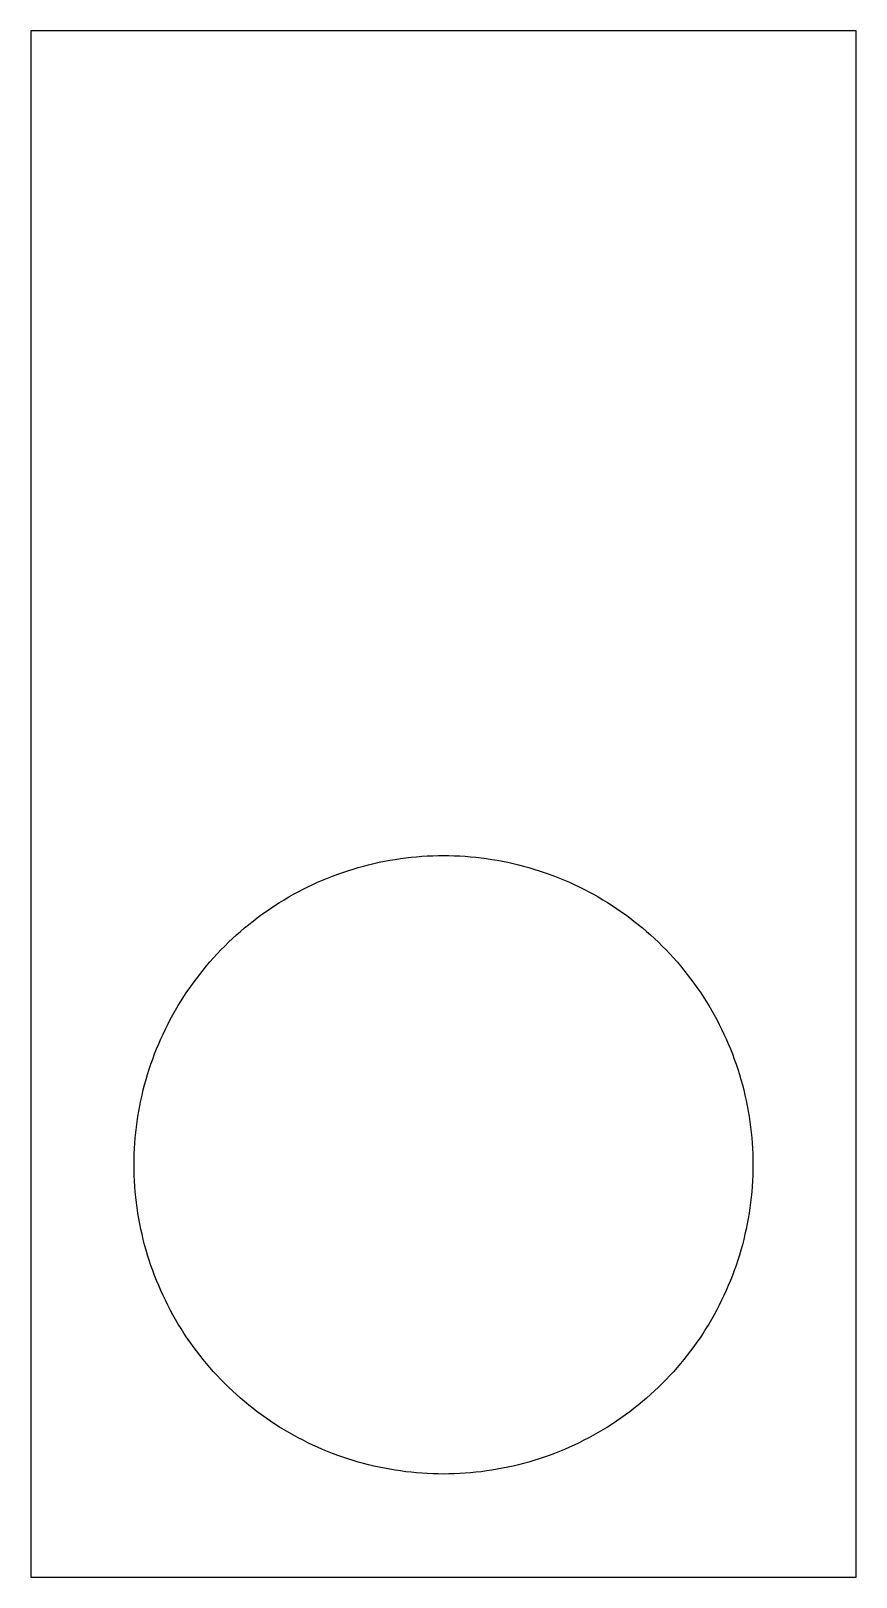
# Model space of a CAD drawing. Header units: metres. Extents: x -4 to 4, y -4 to 11.
import ezdxf

# ---------------------------------------------------------------- set-up
doc = ezdxf.new("R2010")
doc.units = ezdxf.units.M

msp = doc.modelspace()

# ---------------------------------------------------------------- linework, layer by layer
for p, q in [((4, 11), (-4, 11)), ((-4, 11), (-4, -4)), ((4, -4), (4, 11)), ((-0.052353, 2.99954), (0, 3)), ((0, 3), (0.052353, 2.99954)), ((-0.9767, 2.83655), (-0.927048, 2.85316)), ((-0.927048, 2.85316), (-0.877106, 2.86891)), ((-0.877106, 2.86891), (-0.826904, 2.88377)), ((-0.826904, 2.88377), (-0.776443, 2.89777)), ((-0.776443, 2.89777), (-0.725754, 2.91087)), ((-0.725754, 2.91087), (-0.67485, 2.9231)), ((-0.67485, 2.9231), (-0.623734, 2.93443)), ((-0.623734, 2.93443), (-0.572418, 2.94487)), ((-0.572418, 2.94487), (-0.520935, 2.95442)), ((-0.520935, 2.95442), (-0.469299, 2.96306)), ((-0.469299, 2.96306), (-0.417511, 2.97079)), ((-0.417511, 2.97079), (-0.365601, 2.97763)), ((-0.365601, 2.97763), (-0.313583, 2.98355)), ((-0.313583, 2.98355), (-0.261459, 2.98857)), ((-0.261459, 2.98857), (-0.209259, 2.99269)), ((-0.209259, 2.99269), (-0.156998, 2.99588)), ((-0.156998, 2.99588), (-0.104691, 2.99817)), ((-0.104691, 2.99817), (-0.052353, 2.99954)), ((0.052353, 2.99954), (0.104691, 2.99817)), ((0.104691, 2.99817), (0.156998, 2.99588)), ((0.156998, 2.99588), (0.209259, 2.99269)), ((0.209259, 2.99269), (0.261459, 2.98857)), ((0.261459, 2.98857), (0.313583, 2.98355)), ((0.313583, 2.98355), (0.365601, 2.97763)), ((0.365601, 2.97763), (0.417511, 2.97079)), ((0.417511, 2.97079), (0.469299, 2.96306)), ((0.469299, 2.96306), (0.520935, 2.95442)), ((0.520935, 2.95442), (0.572418, 2.94487)), ((0.572418, 2.94487), (0.623734, 2.93443)), ((0.623734, 2.93443), (0.67485, 2.9231)), ((0.67485, 2.9231), (0.725754, 2.91087)), ((0.725754, 2.91087), (0.776443, 2.89777)), ((0.776443, 2.89777), (0.826904, 2.88377)), ((0.826904, 2.88377), (0.877106, 2.86891)), ((0.877106, 2.86891), (0.927048, 2.85316)), ((0.927048, 2.85316), (0.9767, 2.83655)), ((-1.31511, 2.69638), (-1.26785, 2.71892)), ((-1.26785, 2.71892), (-1.2202, 2.74063)), ((-1.2202, 2.74063), (-1.17218, 2.76151)), ((-1.17218, 2.76151), (-1.12381, 2.78154)), ((-1.12381, 2.78154), (-1.0751, 2.80074)), ((-1.0751, 2.80074), (-1.02605, 2.81908)), ((-1.02605, 2.81908), (-0.9767, 2.83655)), ((0.9767, 2.83655), (1.02605, 2.81908)), ((1.02605, 2.81908), (1.0751, 2.80074)), ((1.0751, 2.80074), (1.12381, 2.78154)), ((1.12381, 2.78154), (1.17218, 2.76151)), ((1.17218, 2.76151), (1.2202, 2.74063)), ((1.2202, 2.74063), (1.26785, 2.71892)), ((1.26785, 2.71892), (1.31511, 2.69638)), ((-1.58975, 2.54414), (-1.5451, 2.57149)), ((-1.5451, 2.57149), (-1.5, 2.59807)), ((-1.5, 2.59807), (-1.45442, 2.62386)), ((-1.45442, 2.62386), (-1.4084, 2.64883)), ((-1.4084, 2.64883), (-1.36197, 2.67302)), ((-1.36197, 2.67302), (-1.31511, 2.69638)), ((1.31511, 2.69638), (1.36197, 2.67302)), ((1.36197, 2.67302), (1.4084, 2.64883)), ((1.4084, 2.64883), (1.45442, 2.62386)), ((1.45442, 2.62386), (1.5, 2.59807)), ((1.5, 2.59807), (1.5451, 2.57149)), ((1.5451, 2.57149), (1.58975, 2.54414)), ((-1.80544, 2.3959), (-1.76335, 2.42705)), ((-1.76335, 2.42705), (-1.72072, 2.45744)), ((-1.72072, 2.45744), (-1.67757, 2.48711)), ((-1.67757, 2.48711), (-1.63391, 2.51601)), ((-1.63391, 2.51601), (-1.58975, 2.54414)), ((1.58975, 2.54414), (1.63391, 2.51601)), ((1.63391, 2.51601), (1.67757, 2.48711)), ((1.67757, 2.48711), (1.72072, 2.45744)), ((1.72072, 2.45744), (1.76335, 2.42705)), ((1.76335, 2.42705), (1.80544, 2.3959)), ((-2.00739, 2.22943), (-1.96817, 2.26411)), ((-1.96817, 2.26411), (-1.92836, 2.29813)), ((-1.92836, 2.29813), (-1.88795, 2.33144)), ((-1.88795, 2.33144), (-1.84697, 2.36403)), ((-1.84697, 2.36403), (-1.80544, 2.3959)), ((1.80544, 2.3959), (1.84697, 2.36403)), ((1.84697, 2.36403), (1.88795, 2.33144)), ((1.88795, 2.33144), (1.92836, 2.29813)), ((1.92836, 2.29813), (1.96817, 2.26411)), ((1.96817, 2.26411), (2.00739, 2.22943)), ((-2.158, 2.08397), (-2.12131, 2.12131)), ((-2.12131, 2.12131), (-2.08397, 2.158)), ((-2.08397, 2.158), (-2.04599, 2.19405)), ((-2.04599, 2.19405), (-2.00739, 2.22943)), ((2.00739, 2.22943), (2.04599, 2.19405)), ((2.04599, 2.19405), (2.08397, 2.158)), ((2.08397, 2.158), (2.12131, 2.12131)), ((2.12131, 2.12131), (2.158, 2.08397)), ((-2.29813, 1.92836), (-2.26411, 1.96817)), ((-2.26411, 1.96817), (-2.22943, 2.00739)), ((-2.22943, 2.00739), (-2.19405, 2.04599)), ((-2.19405, 2.04599), (-2.158, 2.08397)), ((2.158, 2.08397), (2.19405, 2.04599)), ((2.19405, 2.04599), (2.22943, 2.00739)), ((2.22943, 2.00739), (2.26411, 1.96817)), ((2.26411, 1.96817), (2.29813, 1.92836)), ((-2.42705, 1.76335), (-2.3959, 1.80544)), ((-2.3959, 1.80544), (-2.36403, 1.84697)), ((-2.36403, 1.84697), (-2.33144, 1.88795)), ((-2.33144, 1.88795), (-2.29813, 1.92836)), ((2.29813, 1.92836), (2.33144, 1.88795)), ((2.33144, 1.88795), (2.36403, 1.84697)), ((2.36403, 1.84697), (2.3959, 1.80544)), ((2.3959, 1.80544), (2.42705, 1.76335)), ((-2.51601, 1.63391), (-2.48711, 1.67757)), ((-2.48711, 1.67757), (-2.45744, 1.72072)), ((-2.45744, 1.72072), (-2.42705, 1.76335)), ((2.42705, 1.76335), (2.45744, 1.72072)), ((2.45744, 1.72072), (2.48711, 1.67757)), ((2.48711, 1.67757), (2.51601, 1.63391)), ((-2.62386, 1.45442), (-2.59807, 1.5)), ((-2.59807, 1.5), (-2.57149, 1.5451)), ((-2.57149, 1.5451), (-2.54414, 1.58975)), ((-2.54414, 1.58975), (-2.51601, 1.63391)), ((2.51601, 1.63391), (2.54414, 1.58975)), ((2.54414, 1.58975), (2.57149, 1.5451)), ((2.57149, 1.5451), (2.59807, 1.5)), ((2.59807, 1.5), (2.62386, 1.45442)), ((-2.69638, 1.31511), (-2.67302, 1.36197)), ((-2.67302, 1.36197), (-2.64883, 1.4084)), ((-2.64883, 1.4084), (-2.62386, 1.45442)), ((2.62386, 1.45442), (2.64883, 1.4084)), ((2.64883, 1.4084), (2.67302, 1.36197)), ((2.67302, 1.36197), (2.69638, 1.31511)), ((-2.76151, 1.17218), (-2.74063, 1.2202)), ((-2.74063, 1.2202), (-2.71892, 1.26785)), ((-2.71892, 1.26785), (-2.69638, 1.31511)), ((2.69638, 1.31511), (2.71892, 1.26785)), ((2.71892, 1.26785), (2.74063, 1.2202)), ((2.74063, 1.2202), (2.76151, 1.17218)), ((-2.81908, 1.02605), (-2.80074, 1.0751)), ((-2.80074, 1.0751), (-2.78154, 1.12381)), ((-2.78154, 1.12381), (-2.76151, 1.17218)), ((2.76151, 1.17218), (2.78154, 1.12381)), ((2.78154, 1.12381), (2.80074, 1.0751)), ((2.80074, 1.0751), (2.81908, 1.02605)), ((-2.86891, 0.877106), (-2.85316, 0.927048)), ((-2.85316, 0.927048), (-2.83655, 0.9767)), ((-2.83655, 0.9767), (-2.81908, 1.02605)), ((2.81908, 1.02605), (2.83655, 0.9767)), ((2.83655, 0.9767), (2.85316, 0.927048)), ((2.85316, 0.927048), (2.86891, 0.877106)), ((-2.91087, 0.725754), (-2.89777, 0.776443)), ((-2.89777, 0.776443), (-2.88377, 0.826904)), ((-2.88377, 0.826904), (-2.86891, 0.877106)), ((2.86891, 0.877106), (2.88377, 0.826904)), ((2.88377, 0.826904), (2.89777, 0.776443)), ((2.89777, 0.776443), (2.91087, 0.725754)), ((-2.94487, 0.572418), (-2.93443, 0.623734)), ((-2.93443, 0.623734), (-2.9231, 0.67485)), ((-2.9231, 0.67485), (-2.91087, 0.725754)), ((2.91087, 0.725754), (2.9231, 0.67485)), ((2.9231, 0.67485), (2.93443, 0.623734)), ((2.93443, 0.623734), (2.94487, 0.572418)), ((-2.97079, 0.417511), (-2.96306, 0.469299)), ((-2.96306, 0.469299), (-2.95442, 0.520935)), ((-2.95442, 0.520935), (-2.94487, 0.572418)), ((2.94487, 0.572418), (2.95442, 0.520935)), ((2.95442, 0.520935), (2.96306, 0.469299)), ((2.96306, 0.469299), (2.97079, 0.417511)), ((-2.98857, 0.261459), (-2.98355, 0.313583)), ((-2.98355, 0.313583), (-2.97763, 0.365601)), ((-2.97763, 0.365601), (-2.97079, 0.417511)), ((2.97079, 0.417511), (2.97763, 0.365601)), ((2.97763, 0.365601), (2.98355, 0.313583)), ((2.98355, 0.313583), (2.98857, 0.261459)), ((-2.99817, 0.104691), (-2.99588, 0.156998)), ((-2.99588, 0.156998), (-2.99269, 0.209259)), ((-2.99269, 0.209259), (-2.98857, 0.261459)), ((2.98857, 0.261459), (2.99269, 0.209259)), ((2.99269, 0.209259), (2.99588, 0.156998)), ((2.99588, 0.156998), (2.99817, 0.104691)), ((-3, 0), (-2.99954, 0.052353)), ((-2.99954, -0.052353), (-3, 0)), ((-2.99954, 0.052353), (-2.99817, 0.104691)), ((2.99817, 0.104691), (2.99954, 0.052353)), ((2.99954, 0.052353), (3, 0)), ((3, 0), (2.99954, -0.052353)), ((-2.99817, -0.104691), (-2.99954, -0.052353)), ((-2.99588, -0.156998), (-2.99817, -0.104691)), ((2.99817, -0.104691), (2.99588, -0.156998)), ((2.99954, -0.052353), (2.99817, -0.104691)), ((-2.99269, -0.209259), (-2.99588, -0.156998)), ((-2.98857, -0.261459), (-2.99269, -0.209259)), ((-2.98355, -0.313583), (-2.98857, -0.261459)), ((2.98857, -0.261459), (2.98355, -0.313583)), ((2.99269, -0.209259), (2.98857, -0.261459)), ((2.99588, -0.156998), (2.99269, -0.209259)), ((-2.97763, -0.365601), (-2.98355, -0.313583)), ((-2.97079, -0.417511), (-2.97763, -0.365601)), ((-2.96306, -0.469299), (-2.97079, -0.417511)), ((2.97079, -0.417511), (2.96306, -0.469299)), ((2.97763, -0.365601), (2.97079, -0.417511)), ((2.98355, -0.313583), (2.97763, -0.365601)), ((-2.95442, -0.520935), (-2.96306, -0.469299)), ((-2.94487, -0.572418), (-2.95442, -0.520935)), ((-2.93443, -0.623734), (-2.94487, -0.572418)), ((2.94487, -0.572418), (2.93443, -0.623734)), ((2.95442, -0.520935), (2.94487, -0.572418)), ((2.96306, -0.469299), (2.95442, -0.520935)), ((-2.9231, -0.67485), (-2.93443, -0.623734)), ((-2.91087, -0.725754), (-2.9231, -0.67485)), ((-2.89777, -0.776443), (-2.91087, -0.725754)), ((2.91087, -0.725754), (2.89777, -0.776443)), ((2.9231, -0.67485), (2.91087, -0.725754)), ((2.93443, -0.623734), (2.9231, -0.67485)), ((-2.88377, -0.826904), (-2.89777, -0.776443)), ((-2.86891, -0.877106), (-2.88377, -0.826904)), ((-2.85316, -0.927048), (-2.86891, -0.877106)), ((2.86891, -0.877106), (2.85316, -0.927048)), ((2.88377, -0.826904), (2.86891, -0.877106)), ((2.89777, -0.776443), (2.88377, -0.826904)), ((-2.83655, -0.9767), (-2.85316, -0.927048)), ((-2.81908, -1.02605), (-2.83655, -0.9767)), ((-2.80074, -1.0751), (-2.81908, -1.02605)), ((2.81908, -1.02605), (2.80074, -1.0751)), ((2.83655, -0.9767), (2.81908, -1.02605)), ((2.85316, -0.927048), (2.83655, -0.9767)), ((-2.78154, -1.12381), (-2.80074, -1.0751)), ((-2.76151, -1.17218), (-2.78154, -1.12381)), ((-2.74063, -1.2202), (-2.76151, -1.17218)), ((2.76151, -1.17218), (2.74063, -1.2202)), ((2.78154, -1.12381), (2.76151, -1.17218)), ((2.80074, -1.0751), (2.78154, -1.12381)), ((-2.71892, -1.26785), (-2.74063, -1.2202)), ((-2.69638, -1.31511), (-2.71892, -1.26785)), ((-2.67302, -1.36197), (-2.69638, -1.31511)), ((2.69638, -1.31511), (2.67302, -1.36197)), ((2.71892, -1.26785), (2.69638, -1.31511)), ((2.74063, -1.2202), (2.71892, -1.26785)), ((-2.64883, -1.4084), (-2.67302, -1.36197)), ((-2.62386, -1.45442), (-2.64883, -1.4084)), ((-2.59807, -1.5), (-2.62386, -1.45442)), ((-2.57149, -1.5451), (-2.59807, -1.5)), ((2.59807, -1.5), (2.57149, -1.5451)), ((2.62386, -1.45442), (2.59807, -1.5)), ((2.64883, -1.4084), (2.62386, -1.45442)), ((2.67302, -1.36197), (2.64883, -1.4084)), ((-2.54414, -1.58975), (-2.57149, -1.5451)), ((-2.51601, -1.63391), (-2.54414, -1.58975)), ((-2.48711, -1.67757), (-2.51601, -1.63391)), ((2.51601, -1.63391), (2.48711, -1.67757)), ((2.54414, -1.58975), (2.51601, -1.63391)), ((2.57149, -1.5451), (2.54414, -1.58975)), ((-2.45744, -1.72072), (-2.48711, -1.67757)), ((-2.42705, -1.76335), (-2.45744, -1.72072)), ((-2.3959, -1.80544), (-2.42705, -1.76335)), ((2.42705, -1.76335), (2.3959, -1.80544)), ((2.45744, -1.72072), (2.42705, -1.76335)), ((2.48711, -1.67757), (2.45744, -1.72072)), ((-2.36403, -1.84697), (-2.3959, -1.80544)), ((-2.33144, -1.88795), (-2.36403, -1.84697)), ((-2.29813, -1.92836), (-2.33144, -1.88795)), ((-2.26411, -1.96817), (-2.29813, -1.92836)), ((2.29813, -1.92836), (2.26411, -1.96817)), ((2.33144, -1.88795), (2.29813, -1.92836)), ((2.36403, -1.84697), (2.33144, -1.88795)), ((2.3959, -1.80544), (2.36403, -1.84697)), ((-2.22943, -2.00739), (-2.26411, -1.96817)), ((-2.19405, -2.04599), (-2.22943, -2.00739)), ((-2.158, -2.08397), (-2.19405, -2.04599)), ((-2.12131, -2.12131), (-2.158, -2.08397)), ((2.158, -2.08397), (2.12131, -2.12131)), ((2.19405, -2.04599), (2.158, -2.08397)), ((2.22943, -2.00739), (2.19405, -2.04599)), ((2.26411, -1.96817), (2.22943, -2.00739)), ((-2.08397, -2.158), (-2.12131, -2.12131)), ((-2.04599, -2.19405), (-2.08397, -2.158)), ((-2.00739, -2.22943), (-2.04599, -2.19405)), ((-1.96817, -2.26411), (-2.00739, -2.22943)), ((2.00739, -2.22943), (1.96817, -2.26411)), ((2.04599, -2.19405), (2.00739, -2.22943)), ((2.08397, -2.158), (2.04599, -2.19405)), ((2.12131, -2.12131), (2.08397, -2.158)), ((-1.92836, -2.29813), (-1.96817, -2.26411)), ((-1.88795, -2.33144), (-1.92836, -2.29813)), ((-1.84697, -2.36403), (-1.88795, -2.33144)), ((-1.80544, -2.3959), (-1.84697, -2.36403)), ((-1.76335, -2.42705), (-1.80544, -2.3959)), ((1.80544, -2.3959), (1.76335, -2.42705)), ((1.84697, -2.36403), (1.80544, -2.3959)), ((1.88795, -2.33144), (1.84697, -2.36403)), ((1.92836, -2.29813), (1.88795, -2.33144)), ((1.96817, -2.26411), (1.92836, -2.29813)), ((-1.72072, -2.45744), (-1.76335, -2.42705)), ((-1.67757, -2.48711), (-1.72072, -2.45744)), ((-1.63391, -2.51601), (-1.67757, -2.48711)), ((-1.58975, -2.54414), (-1.63391, -2.51601)), ((-1.5451, -2.57149), (-1.58975, -2.54414)), ((1.58975, -2.54414), (1.5451, -2.57149)), ((1.63391, -2.51601), (1.58975, -2.54414)), ((1.67757, -2.48711), (1.63391, -2.51601)), ((1.72072, -2.45744), (1.67757, -2.48711)), ((1.76335, -2.42705), (1.72072, -2.45744)), ((-1.5, -2.59807), (-1.5451, -2.57149)), ((-1.45442, -2.62386), (-1.5, -2.59807)), ((-1.4084, -2.64883), (-1.45442, -2.62386)), ((-1.36197, -2.67302), (-1.4084, -2.64883)), ((-1.31511, -2.69638), (-1.36197, -2.67302)), ((-1.26785, -2.71892), (-1.31511, -2.69638)), ((1.31511, -2.69638), (1.26785, -2.71892)), ((1.36197, -2.67302), (1.31511, -2.69638)), ((1.4084, -2.64883), (1.36197, -2.67302)), ((1.45442, -2.62386), (1.4084, -2.64883)), ((1.5, -2.59807), (1.45442, -2.62386)), ((1.5451, -2.57149), (1.5, -2.59807)), ((-1.2202, -2.74063), (-1.26785, -2.71892)), ((-1.17218, -2.76151), (-1.2202, -2.74063)), ((-1.12381, -2.78154), (-1.17218, -2.76151)), ((-1.0751, -2.80074), (-1.12381, -2.78154)), ((-1.02605, -2.81908), (-1.0751, -2.80074)), ((-0.9767, -2.83655), (-1.02605, -2.81908)), ((-0.927048, -2.85316), (-0.9767, -2.83655)), ((0.9767, -2.83655), (0.927048, -2.85316)), ((1.02605, -2.81908), (0.9767, -2.83655)), ((1.0751, -2.80074), (1.02605, -2.81908)), ((1.12381, -2.78154), (1.0751, -2.80074)), ((1.17218, -2.76151), (1.12381, -2.78154)), ((1.2202, -2.74063), (1.17218, -2.76151)), ((1.26785, -2.71892), (1.2202, -2.74063)), ((-0.877106, -2.86891), (-0.927048, -2.85316)), ((-0.826904, -2.88377), (-0.877106, -2.86891)), ((-0.776443, -2.89777), (-0.826904, -2.88377)), ((-0.725754, -2.91087), (-0.776443, -2.89777)), ((-0.67485, -2.9231), (-0.725754, -2.91087)), ((-0.623734, -2.93443), (-0.67485, -2.9231)), ((-0.572418, -2.94487), (-0.623734, -2.93443)), ((-0.520935, -2.95442), (-0.572418, -2.94487)), ((-0.469299, -2.96306), (-0.520935, -2.95442)), ((-0.417511, -2.97079), (-0.469299, -2.96306)), ((-0.365601, -2.97763), (-0.417511, -2.97079)), ((-0.313583, -2.98355), (-0.365601, -2.97763)), ((-0.261459, -2.98857), (-0.313583, -2.98355)), ((-0.209259, -2.99269), (-0.261459, -2.98857)), ((-0.156998, -2.99588), (-0.209259, -2.99269)), ((-0.104691, -2.99817), (-0.156998, -2.99588)), ((-0.052353, -2.99954), (-0.104691, -2.99817)), ((0, -3), (-0.052353, -2.99954)), ((0.052353, -2.99954), (0, -3)), ((0.104691, -2.99817), (0.052353, -2.99954)), ((0.156998, -2.99588), (0.104691, -2.99817)), ((0.209259, -2.99269), (0.156998, -2.99588)), ((0.261459, -2.98857), (0.209259, -2.99269)), ((0.313583, -2.98355), (0.261459, -2.98857)), ((0.365601, -2.97763), (0.313583, -2.98355)), ((0.417511, -2.97079), (0.365601, -2.97763)), ((0.469299, -2.96306), (0.417511, -2.97079)), ((0.520935, -2.95442), (0.469299, -2.96306)), ((0.572418, -2.94487), (0.520935, -2.95442)), ((0.623734, -2.93443), (0.572418, -2.94487)), ((0.67485, -2.9231), (0.623734, -2.93443)), ((0.725754, -2.91087), (0.67485, -2.9231)), ((0.776443, -2.89777), (0.725754, -2.91087)), ((0.826904, -2.88377), (0.776443, -2.89777)), ((0.877106, -2.86891), (0.826904, -2.88377)), ((0.927048, -2.85316), (0.877106, -2.86891)), ((-4, -4), (4, -4))]:
    msp.add_line(p, q)

doc.saveas('drawing.dxf')
